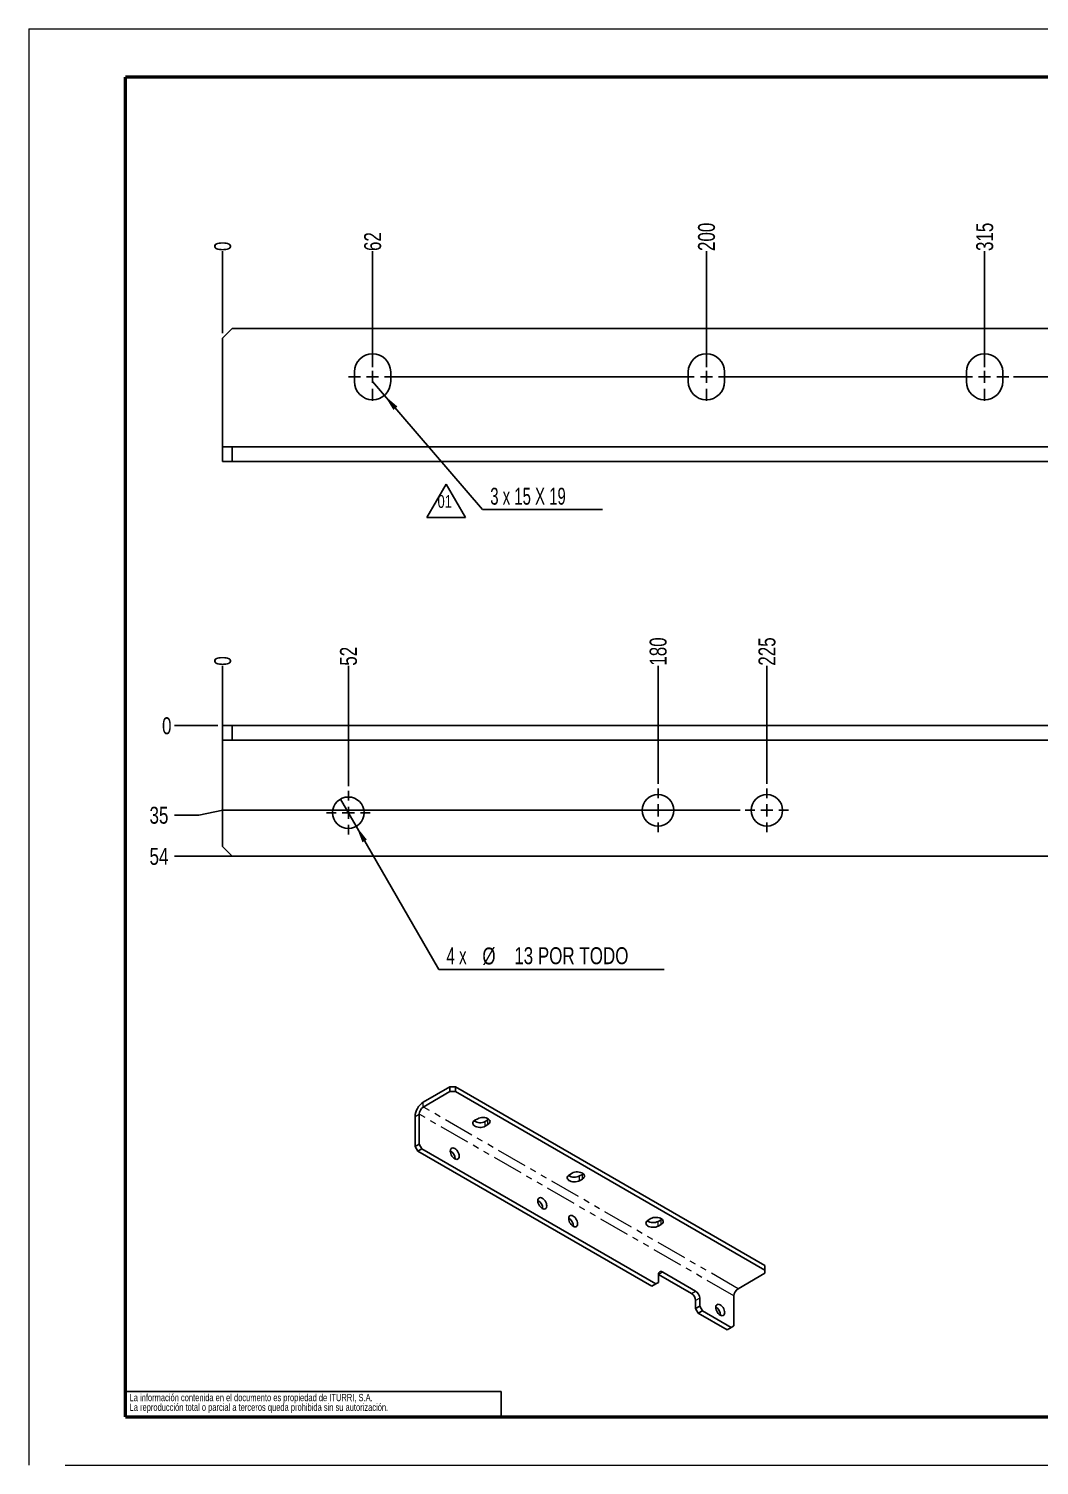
# Model space of a CAD drawing. Header units: millimetres. Extents: x 0 to 2826, y 0 to 813.
# Drawn here: x 0 to 208.9, y 0 to 297 of the extents above; entities that cross this region are included whole.
import ezdxf

# ---------------------------------------------------------------- set-up
doc = ezdxf.new("R2010")
doc.units = ezdxf.units.MM
doc.linetypes.add('PHANTOM', pattern=[12.7, 6.35, -1.27, 1.27, -1.27, 1.27, -1.27])
doc.layers.add('FORMATO', color=7, linetype='Continuous')
doc.layers.add('SLD-0', color=179, linetype='Continuous')
doc.styles.add('SLDTEXTSTYLE0', font='TXT', dxfattribs={"width": 0.75})
doc.styles.add('SLDTEXTSTYLE2', font='TXT', dxfattribs={"width": 0.666667})
doc.styles.add('SLDTEXTSTYLE3', font='TXT', dxfattribs={"width": 0.659091})
doc.dimstyles.new('SLDDIMSTYLE0', dxfattribs={"dimtxt": 3.5, "dimasz": 3.5, "dimexe": 0, "dimexo": 0.0625, "dimgap": 0.875, "dimtad": 0, "dimtih": 1, "dimtoh": 1, "dimdec": 0, "dimlfac": 2, "dimrnd": 1e-09, "dimdsep": 46, "dimtxsty": 'SLDTEXTSTYLE0', "dimblk1": 'NONE', "dimblk2": 'NONE', "dimsah": 1, "dimcen": 0.09, "dimadec": 0, "dimazin": 2, "dimtfac": 1, "dimtdec": 0, "dimtofl": 0, "dimtmove": 0, "dimatfit": 3, "dimldrblk": 'NONE', "dimfxl": 1, "dimfrac": 2, "dimtolj": 1, "dimtzin": 12, "dimarcsym": 0})
doc.dimstyles.new('SLDDIMSTYLE1', dxfattribs={"dimtxt": 3.5, "dimasz": 3.5, "dimexe": 0, "dimexo": 0.0625, "dimgap": 0.875, "dimtad": 0, "dimtih": 1, "dimtoh": 1, "dimdec": 1, "dimlfac": 2, "dimrnd": 1e-09, "dimzin": 12, "dimdsep": 46, "dimtxsty": 'SLDTEXTSTYLE0', "dimblk1": 'NONE', "dimblk2": 'NONE', "dimsah": 1, "dimcen": 0.09, "dimadec": 0, "dimazin": 3, "dimtfac": 1, "dimtdec": 1, "dimtofl": 0, "dimtmove": 0, "dimatfit": 3, "dimldrblk": 'NONE', "dimfxl": 1, "dimfrac": 2, "dimtolj": 1, "dimtzin": 12, "dimarcsym": 0})
doc.dimstyles.new('SLDDIMSTYLE2', dxfattribs={"dimtxt": 3.5, "dimasz": 3.5, "dimexe": 0, "dimexo": 0.0625, "dimgap": 0.875, "dimtad": 0, "dimtih": 1, "dimtoh": 1, "dimdec": 6, "dimlfac": 2, "dimrnd": 1e-09, "dimzin": 12, "dimdsep": 46, "dimtxsty": 'SLDTEXTSTYLE0', "dimblk1": 'NONE', "dimsah": 1, "dimcen": 0, "dimadec": 0, "dimazin": 3, "dimtfac": 1, "dimtdec": 1, "dimtmove": 0, "dimatfit": 3, "dimldrblk": 'NONE', "dimfxl": 1, "dimfrac": 2, "dimtolj": 1, "dimtzin": 12, "dimarcsym": 0})
doc.dimstyles.new('SLDDIMSTYLE4', dxfattribs={"dimtxt": 3.5, "dimasz": 3.5, "dimexe": 0, "dimexo": 0.0625, "dimgap": 0.875, "dimtad": 1, "dimdec": 1, "dimlfac": 2, "dimrnd": 1e-09, "dimzin": 12, "dimdsep": 46, "dimtxsty": 'SLDTEXTSTYLE0', "dimsah": 1, "dimcen": 0.09, "dimadec": 0, "dimazin": 3, "dimtfac": 1, "dimtdec": 1, "dimtofl": 0, "dimtmove": 0, "dimatfit": 3, "dimfxl": 1, "dimfrac": 2, "dimtolj": 1, "dimtzin": 12, "dimarcsym": 0})
doc.dimstyles.new('SLDDIMSTYLE5', dxfattribs={"dimtxt": 3.5, "dimasz": 3.5, "dimexe": 0, "dimexo": 0.0625, "dimgap": 0.875, "dimtad": 0, "dimtih": 1, "dimtoh": 1, "dimdec": 6, "dimlfac": 2, "dimrnd": 1e-09, "dimzin": 12, "dimdsep": 46, "dimtxsty": 'SLDTEXTSTYLE0', "dimsah": 1, "dimcen": 0, "dimadec": 0, "dimazin": 3, "dimtfac": 1, "dimtdec": 1, "dimtofl": 0, "dimtmove": 0, "dimatfit": 3, "dimfxl": 1, "dimfrac": 2, "dimtolj": 1, "dimtzin": 12, "dimarcsym": 0})

# ---------------------------------------------------------------- blocks, each defined once
blk = doc.blocks.new('SW_NOTE_0_5')
at = {"layer": 'SLD-0', "color": 0, "char_height": 1.5, "attachment_point": 1, "style": 'SLDTEXTSTYLE0'}
for s, insert in [('La información contenida en el documento es propiedad de ITURRI, S.A.', (0, 1.93)), ('La reproducción total o parcial a terceros queda prohibida sin su autorización.', (0, -0.07))]:
    blk.add_mtext(s, dxfattribs=dict(at, insert=insert))
blk = doc.blocks.new('SW_NOTE_0_10')
at = {"layer": 'SLD-0', "color": 0, "char_height": 1.5, "attachment_point": 1, "style": 'SLDTEXTSTYLE0'}
for s, insert in [('La información contenida en el documento es propiedad de ITURRI, S.A.', (0, 1.93)), ('La reproducción total o parcial a terceros queda prohibida sin su autorización.', (0, -0.07))]:
    blk.add_mtext(s, dxfattribs=dict(at, insert=insert))
blk = doc.blocks.new('_D')
at = {"layer": 'FORMATO', "transparency": 16777216}
blk.add_line((40.06, 150.91), (40.06, 165.31), dxfattribs=at)
at = {"layer": 'FORMATO', "transparency": 16777216, "insert": (38.33, 165.31), "char_height": 3.5, "attachment_point": 1, "rotation": 90, "style": 'SLDTEXTSTYLE0'}
blk.add_mtext('0', dxfattribs=at)
blk = doc.blocks.new('_None')
blk = doc.blocks.new('_D_1')
at = {"layer": 'FORMATO', "color": 7, "transparency": 16777216}
blk.add_line((66.06, 140.41), (66.06, 165.31), dxfattribs=at)
at = {"layer": 'FORMATO', "color": 7, "transparency": 16777216, "insert": (64.33, 165.31), "char_height": 3.5, "attachment_point": 1, "rotation": 90, "style": 'SLDTEXTSTYLE0'}
blk.add_mtext('52', dxfattribs=at)
blk = doc.blocks.new('_D_2')
at = {"layer": 'FORMATO', "color": 7, "transparency": 16777216}
blk.add_line((130.06, 140.91), (130.06, 165.31), dxfattribs=at)
at = {"layer": 'FORMATO', "color": 7, "transparency": 16777216, "insert": (128.33, 165.31), "char_height": 3.5, "attachment_point": 1, "rotation": 90, "style": 'SLDTEXTSTYLE0'}
blk.add_mtext('180', dxfattribs=at)
blk = doc.blocks.new('_D_3')
at = {"layer": 'FORMATO', "color": 7, "transparency": 16777216}
blk.add_line((152.56, 140.91), (152.56, 165.31), dxfattribs=at)
at = {"layer": 'FORMATO', "color": 7, "transparency": 16777216, "insert": (150.83, 165.31), "char_height": 3.5, "attachment_point": 1, "rotation": 90, "style": 'SLDTEXTSTYLE0'}
blk.add_mtext('225', dxfattribs=at)
blk = doc.blocks.new('_D_4')
at = {"layer": 'FORMATO', "color": 7, "transparency": 16777216}
blk.add_line((215.06, 133.91), (215.06, 165.31), dxfattribs=at)
at = {"layer": 'FORMATO', "color": 7, "transparency": 16777216, "insert": (213.33, 165.31), "char_height": 3.5, "attachment_point": 1, "rotation": 90, "style": 'SLDTEXTSTYLE0'}
blk.add_mtext('350', dxfattribs=at)
blk = doc.blocks.new('_D_5')
at = {"layer": 'FORMATO', "color": 7, "transparency": 16777216}
blk.add_line((245.06, 133.91), (245.06, 165.31), dxfattribs=at)
at = {"layer": 'FORMATO', "color": 7, "transparency": 16777216, "insert": (243.33, 165.31), "char_height": 3.5, "attachment_point": 1, "rotation": 90, "style": 'SLDTEXTSTYLE0'}
blk.add_mtext('410', dxfattribs=at)
blk = doc.blocks.new('_D_6')
at = {"layer": 'FORMATO', "color": 7, "transparency": 16777216}
blk.add_line((260.06, 138.41), (260.06, 165.31), dxfattribs=at)
at = {"layer": 'FORMATO', "color": 7, "transparency": 16777216, "insert": (258.33, 165.31), "char_height": 3.5, "attachment_point": 1, "rotation": 90, "style": 'SLDTEXTSTYLE0'}
blk.add_mtext('440', dxfattribs=at)
blk = doc.blocks.new('_D_7')
at = {"layer": 'FORMATO', "transparency": 16777216}
blk.add_line((39.06, 152.91), (30.13, 152.91), dxfattribs=at)
at = {"layer": 'FORMATO', "transparency": 16777216, "insert": (27.55, 154.64), "char_height": 3.5, "attachment_point": 1, "style": 'SLDTEXTSTYLE0'}
blk.add_mtext('0', dxfattribs=at)
blk = doc.blocks.new('_D_8')
at = {"layer": 'FORMATO', "color": 7, "transparency": 16777216}
for p, q in [((279.65, 135.91), (243.06, 135.91)), ((284.65, 134.43), (279.65, 135.91)), ((284.65, 134.43), (289.65, 134.43))]:
    blk.add_line(p, q, dxfattribs=at)
at = {"layer": 'FORMATO', "color": 7, "transparency": 16777216, "insert": (289.65, 136.17), "char_height": 3.5, "attachment_point": 1, "style": 'SLDTEXTSTYLE0'}
blk.add_mtext('34', dxfattribs=at)
blk = doc.blocks.new('_D_9')
at = {"layer": 'FORMATO', "color": 7, "transparency": 16777216}
for p, q in [((35.13, 134.41), (30.13, 134.41)), ((35.13, 134.41), (40.13, 135.41)), ((40.13, 135.41), (147.06, 135.41))]:
    blk.add_line(p, q, dxfattribs=at)
at = {"layer": 'FORMATO', "color": 7, "transparency": 16777216, "insert": (24.96, 136.14), "char_height": 3.5, "attachment_point": 1, "style": 'SLDTEXTSTYLE0'}
blk.add_mtext('35', dxfattribs=at)
blk = doc.blocks.new('_D_10')
at = {"layer": 'FORMATO', "color": 7, "transparency": 16777216}
for p, q in [((282.06, 132.91), (265.56, 132.91)), ((287.06, 125.91), (282.06, 132.91)), ((287.06, 125.91), (292.06, 125.91))]:
    blk.add_line(p, q, dxfattribs=at)
at = {"layer": 'FORMATO', "color": 7, "transparency": 16777216, "insert": (292.06, 127.64), "char_height": 3.5, "attachment_point": 1, "style": 'SLDTEXTSTYLE0'}
blk.add_mtext('40', dxfattribs=at)
blk = doc.blocks.new('_D_11')
at = {"layer": 'FORMATO', "color": 7, "transparency": 16777216}
blk.add_line((246.06, 125.91), (30.13, 125.91), dxfattribs=at)
at = {"layer": 'FORMATO', "color": 7, "transparency": 16777216, "insert": (24.96, 127.64), "char_height": 3.5, "attachment_point": 1, "style": 'SLDTEXTSTYLE0'}
blk.add_mtext('54', dxfattribs=at)
blk = doc.blocks.new('_D_12')
at = {"layer": 'FORMATO', "transparency": 16777216}
for p, q in [((64.44, 137.73), (67.69, 132.1)), ((67.69, 132.1), (84.76, 102.53)), ((84.76, 102.53), (131.3, 102.53))]:
    blk.add_line(p, q, dxfattribs=at)
blk.add_solid([(67.69, 132.1), (68.97, 128.8), (69.9, 129.33)], dxfattribs=at)
at = {"layer": 'FORMATO', "transparency": 16777216, "char_height": 3.5, "attachment_point": 1}
for s, insert, style in [('4 x', (86.34, 107.1), 'SLDTEXTSTYLE2'), ('%%c', (93.76, 107.04), 'SLDTEXTSTYLE0'), ('13 POR TODO', (100.35, 107.1), 'SLDTEXTSTYLE0')]:
    blk.add_mtext(s, dxfattribs=dict(at, insert=insert, style=style))
blk = doc.blocks.new('SW_CENTERMARKSYMBOL_0')
at = {"layer": 'FORMATO', "color": 0}
for p, q in [((0, 2.5), (0, 4.5)), ((-2.5, 0), (-4.5, 0)), ((0, 0), (-1.25, 0)), ((0, 0), (0, 1.25)), ((0, 0), (0, -1.25)), ((0, 0), (1.25, 0)), ((2.5, 0), (4.5, 0)), ((0, -2.5), (0, -4.5))]:
    blk.add_line(p, q, dxfattribs=at)
blk = doc.blocks.new('SW_CENTERMARKSYMBOL_1')
at = {"layer": 'FORMATO', "color": 0}
for p, q in [((0, 2.5), (0, 4.5)), ((-2.5, 0), (-4.5, 0)), ((0, 0), (-1.25, 0)), ((0, 0), (0, 1.25)), ((0, 0), (0, -1.25)), ((0, 0), (1.25, 0)), ((2.5, 0), (4.5, 0)), ((0, -2.5), (0, -4.5))]:
    blk.add_line(p, q, dxfattribs=at)
blk = doc.blocks.new('SW_CENTERMARKSYMBOL_2')
at = {"layer": 'FORMATO', "color": 0}
for p, q in [((0, 2.5), (0, 4.5)), ((-2.5, 0), (-4.5, 0)), ((0, 0), (-1.25, 0)), ((0, 0), (0, 1.25)), ((0, 0), (0, -1.25)), ((0, 0), (1.25, 0)), ((2.5, 0), (4.5, 0)), ((0, -2.5), (0, -4.5))]:
    blk.add_line(p, q, dxfattribs=at)
blk = doc.blocks.new('SW_NOTE_0')
at = {"layer": 'FORMATO', "color": 0, "insert": (0, 17.1), "char_height": 13.23, "attachment_point": 1, "style": 'SLDTEXTSTYLE0'}
blk.add_mtext('01', dxfattribs=at)
blk = doc.blocks.new('Simbolo rev1')
at = {"layer": 'FORMATO'}
for p, q in [((201.4, 1620.3), (181.4, 1585.7)), ((221.4, 1585.7), (201.4, 1620.3)), ((181.4, 1585.7), (221.4, 1585.7))]:
    blk.add_line(p, q, dxfattribs=at)
at = {"layer": 'FORMATO', "color": 7}
blk.add_blockref('SW_NOTE_0', (192.6, 1591.9), dxfattribs=at)
blk = doc.blocks.new('_D_15')
at = {"layer": 'FORMATO', "transparency": 16777216}
blk.add_line((40.06, 234.04), (40.06, 251.04), dxfattribs=at)
at = {"layer": 'FORMATO', "transparency": 16777216, "insert": (38.33, 251.04), "char_height": 3.5, "attachment_point": 1, "rotation": 90, "style": 'SLDTEXTSTYLE0'}
blk.add_mtext('0', dxfattribs=at)
blk = doc.blocks.new('_D_16')
at = {"layer": 'FORMATO', "color": 7, "transparency": 16777216}
blk.add_line((71.06, 227.04), (71.06, 251.04), dxfattribs=at)
at = {"layer": 'FORMATO', "color": 7, "transparency": 16777216, "insert": (69.33, 251.04), "char_height": 3.5, "attachment_point": 1, "rotation": 90, "style": 'SLDTEXTSTYLE0'}
blk.add_mtext('62', dxfattribs=at)
blk = doc.blocks.new('_D_17')
at = {"layer": 'FORMATO', "color": 7, "transparency": 16777216}
blk.add_line((140.06, 227.04), (140.06, 251.04), dxfattribs=at)
at = {"layer": 'FORMATO', "color": 7, "transparency": 16777216, "insert": (138.33, 251.04), "char_height": 3.5, "attachment_point": 1, "rotation": 90, "style": 'SLDTEXTSTYLE0'}
blk.add_mtext('200', dxfattribs=at)
blk = doc.blocks.new('_D_18')
at = {"layer": 'FORMATO', "color": 7, "transparency": 16777216}
blk.add_line((197.56, 227.04), (197.56, 251.04), dxfattribs=at)
at = {"layer": 'FORMATO', "color": 7, "transparency": 16777216, "insert": (195.83, 251.04), "char_height": 3.5, "attachment_point": 1, "rotation": 90, "style": 'SLDTEXTSTYLE0'}
blk.add_mtext('315', dxfattribs=at)
blk = doc.blocks.new('_D_19')
at = {"layer": 'FORMATO', "color": 7, "transparency": 16777216}
blk.add_line((270.06, 234.04), (270.06, 251.04), dxfattribs=at)
at = {"layer": 'FORMATO', "color": 7, "transparency": 16777216, "insert": (268.33, 251.04), "char_height": 3.5, "attachment_point": 1, "rotation": 90, "style": 'SLDTEXTSTYLE0'}
blk.add_mtext('460', dxfattribs=at)
blk = doc.blocks.new('_D_21')
at = {"layer": 'FORMATO', "transparency": 16777216}
for p, q in [((71.06, 224.04), (73.51, 221.2)), ((73.51, 221.2), (93.8, 197.59)), ((93.8, 197.59), (118.58, 197.59))]:
    blk.add_line(p, q, dxfattribs=at)
blk.add_solid([(73.51, 221.2), (75.38, 218.19), (76.2, 218.89)], dxfattribs=at)
at = {"layer": 'FORMATO', "transparency": 16777216, "insert": (95.39, 202.1), "char_height": 3.5, "attachment_point": 1, "style": 'SLDTEXTSTYLE3'}
blk.add_mtext('3 x 15 X 19', dxfattribs=at)
blk = doc.blocks.new('_D_22')
at = {"layer": 'FORMATO', "color": 7, "transparency": 16777216}
for p, q in [((269.06, 235.04), (282.42, 235.04)), ((281.42, 235.04), (281.42, 225.04)), ((203.56, 225.04), (282.42, 225.04))]:
    blk.add_line(p, q, dxfattribs=at)
for points in [[(281.42, 235.04), (280.88, 231.54), (281.96, 231.54)], [(281.42, 225.04), (281.96, 228.54), (280.88, 228.54)]]:
    blk.add_solid(points, dxfattribs=at)
at = {"layer": 'FORMATO', "color": 7, "transparency": 16777216, "insert": (276.91, 227.63), "char_height": 3.5, "attachment_point": 1, "rotation": 90, "style": 'SLDTEXTSTYLE0'}
blk.add_mtext('20', dxfattribs=at)
blk = doc.blocks.new('SW_CENTERMARKSYMBOL_4')
at = {"layer": 'FORMATO', "color": 0}
for p, q in [((0, 2.5), (0, 5)), ((69, 2.5), (69, 5)), ((126.5, 2.5), (126.5, 5)), ((-2.5, 0), (-5, 0)), ((0, 0), (-1.25, 0)), ((0, 0), (0, 1.25)), ((0, 0), (0, -1.25)), ((0, 0), (1.25, 0)), ((2.5, 0), (5, 0)), ((2.5, 0), (66.5, 0)), ((69, 0), (69, 1.25)), ((71.5, 0), (124, 0)), ((124, 0), (121.5, 0)), ((126.5, 0), (125.25, 0)), ((126.5, 0), (126.5, 1.25)), ((126.5, 0), (126.5, -1.25)), ((126.5, 0), (127.75, 0)), ((129, 0), (131.5, 0)), ((0, -2.5), (0, -5)), ((66.5, 0), (64, 0)), ((69, 0), (67.75, 0)), ((69, 0), (69, -1.25)), ((69, 0), (70.25, 0)), ((69, -2.5), (69, -5)), ((71.5, 0), (74, 0)), ((126.5, -2.5), (126.5, -5))]:
    blk.add_line(p, q, dxfattribs=at)

msp = doc.modelspace()

# ---------------------------------------------------------------- linework, layer by layer
at = {"color": 7, "linetype": 'Continuous', "lineweight": 18}
for p, q in [((0, 297), (420, 297)), ((0, 297), (0, -0.00134922)), ((7.53061837, 0), (420, 0))]:
    msp.add_line(p, q, dxfattribs=at)
at = {"color": 7, "linetype": 'Continuous', "lineweight": 50}
for p, q in [((410, 287), (20, 287)), ((20, 10), (20, 287)), ((20, 10), (410, 10))]:
    msp.add_line(p, q, dxfattribs=at)
at = {"color": 7, "linetype": 'Continuous', "lineweight": 25}
for p, q in [((42.06075128, 235.04040435), (40.06075128, 233.04040435)), ((42.06075128, 235.04040435), (268.06075128, 235.04040435)), ((40.06075128, 213.54040435), (40.06075128, 233.04040435)), ((67.31075128, 226.04040435), (67.31075128, 224.04040435)), ((74.81075128, 224.04040435), (74.81075128, 226.04040435)), ((136.31075128, 226.04040435), (136.31075128, 224.04040435)), ((143.81075128, 224.04040435), (143.81075128, 226.04040435)), ((193.81075128, 226.04040435), (193.81075128, 224.04040435)), ((201.31075128, 224.04040435), (201.31075128, 226.04040435)), ((40.06075128, 213.54040435), (40.06075128, 210.54040435)), ((40.06075128, 207.54040435), (40.06075128, 210.54040435)), ((40.06075128, 210.54040435), (42.06075128, 210.54040435)), ((42.06075128, 210.54040435), (42.06075128, 207.54040435)), ((42.06075128, 210.54040435), (213.06075128, 210.54040435)), ((42.06075128, 207.54040435), (40.06075128, 207.54040435)), ((42.06075128, 207.54040435), (213.06075128, 207.54040435)), ((40.06075128, 149.91117713), (40.06075128, 152.91117713)), ((40.06075128, 152.91117713), (42.06075128, 152.91117713)), ((42.06075128, 152.91117713), (42.06075128, 149.91117713)), ((42.06075128, 152.91117713), (268.06075128, 152.91117713)), ((42.06075128, 149.91117713), (40.06075128, 149.91117713)), ((40.06075128, 149.91117713), (40.06075128, 146.91117713)), ((42.06075128, 149.91117713), (268.06075128, 149.91117713)), ((40.06075128, 146.91117713), (40.06075128, 127.91117713)), ((40.06075128, 127.91117713), (42.06075128, 125.91117713)), ((42.06075128, 125.91117713), (213.06075128, 125.91117713)), ((81.54420804, 75.04441266), (87.05964093, 78.22840429)), ((81.54420804, 74.06456368), (87.05964093, 77.24855532)), ((87.05964093, 77.24855532), (87.05964093, 78.22840429)), ((87.05964093, 78.22840429), (88.19101178, 78.22840429)), ((88.19101178, 77.24855532), (87.05964093, 77.24855532)), ((88.19101178, 78.22840429), (88.19101178, 77.24855532)), ((88.19101178, 78.22840429), (152.1134648, 41.32675764)), ((88.19101178, 77.24855532), (152.1134648, 40.34690866)), ((79.84715176, 72.10502497), (79.84715176, 65.8993148)), ((80.6956799, 72.59486984), (80.6956799, 66.38915967)), ((92.78720586, 71.65615975), (92.22152044, 71.32959651)), ((94.9085262, 71.41139656), (94.34284078, 71.08483331)), ((95.0847031, 71.53377816), (94.9085262, 71.41139656)), ((94.34284078, 70.10498434), (94.9085262, 70.43154758)), ((79.84715176, 65.8993148), (80.6956799, 66.38915967)), ((80.41283719, 64.91951891), (79.84715176, 65.8993148)), ((81.26136533, 65.40936378), (80.41283719, 64.91951891)), ((80.6956799, 66.38915967), (81.26136533, 65.40936378)), ((81.26136533, 65.40936378), (129.62746916, 37.48820635)), ((80.41283719, 64.91951891), (128.77894102, 36.99836148)), ((112.30335302, 60.38972781), (111.7376676, 60.06316456)), ((114.42467336, 60.14496462), (113.85898794, 59.81840137)), ((114.60085026, 60.26734621), (114.42467336, 60.14496462)), ((113.85898794, 58.8385524), (114.42467336, 59.16511564)), ((128.56680899, 51.00103452), (128.00112356, 50.67447128)), ((130.68812933, 50.75627133), (130.12244391, 50.42970808)), ((130.86430622, 50.87865293), (130.68812933, 50.75627133)), ((130.12244391, 49.44985911), (130.68812933, 49.77642236)), ((136.98137968, 35.52935768), (130.19315458, 39.44811662)), ((130.19315458, 39.44795738), (130.19315458, 37.81487576)), ((137.82990782, 36.01920255), (131.04168272, 39.93796149)), ((152.1134648, 39.69378217), (146.59803191, 36.50979054)), ((152.1134648, 40.34690866), (152.1134648, 41.32675764)), ((152.1134648, 39.69378217), (152.1134648, 40.34690866)), ((128.77894102, 36.99836148), (129.62746916, 37.48820635)), ((129.62746916, 37.48820635), (130.19315458, 37.81487576)), ((137.82990782, 32.42658222), (137.82990782, 34.05966384)), ((137.82990782, 32.42658222), (138.67843596, 32.91642709)), ((138.67843596, 32.91642709), (138.67843596, 34.54950871)), ((138.67843596, 32.91642709), (139.24412138, 31.93663119)), ((145.74950377, 28.83438653), (145.74950377, 35.0400967)), ((138.39559325, 31.44678632), (137.82990782, 32.42658222)), ((139.24412138, 31.93663119), (138.39559325, 31.44678632)), ((138.39559325, 31.44678632), (144.33529021, 28.01787225)), ((139.24412138, 31.93663119), (145.18381835, 28.50771712)), ((144.33529021, 28.01787225), (145.18381835, 28.50771712)), ((145.18381835, 28.50771712), (145.74950377, 28.83438653))]:
    msp.add_line(p, q, dxfattribs=at)
at = {"color": 8, "linetype": 'PHANTOM', "lineweight": 18}
for p, q in [((81.54420804, 74.06456368), (81.54420804, 75.04441266)), ((79.84715176, 72.10502497), (80.6956799, 72.59486984)), ((145.74950377, 35.0400967), (80.6956799, 72.59486984)), ((146.59803191, 36.50979054), (81.54420804, 74.06456368)), ((94.9085262, 70.43154758), (94.9085262, 71.41139656)), ((94.34284078, 70.10498434), (94.34284078, 71.08483331)), ((113.85898794, 58.8385524), (113.85898794, 59.81840137)), ((114.42467336, 59.16511564), (114.42467336, 60.14496462)), ((130.68812933, 49.77642236), (130.68812933, 50.75627133)), ((130.12244391, 49.44985911), (130.12244391, 50.42970808)), ((131.04168272, 39.93796149), (130.19315458, 39.44811662)), ((136.98137968, 35.52935768), (137.82990782, 36.01920255)), ((138.67843596, 34.54950871), (137.82990782, 34.05966384))]:
    msp.add_line(p, q, dxfattribs=at)
at = {"color": 7, "linetype": 'Continuous', "lineweight": 25, "flags": 128}
for points in [[(92.22152044, 71.32959651), (92.02417476, 71.18891056), (91.88180997, 71.02761254), (91.8006481, 70.85275197), (91.7842363, 70.67197107), (91.83329187, 70.49317084), (91.94567082, 70.32416572), (92.11646166, 70.17234203), (92.33820002, 70.0443352), (92.60119486, 69.94573975), (92.89395204, 69.88086476), (93.20367667, 69.85254558), (93.5168323, 69.86201991), (93.81973253, 69.90887366), (94.09913916, 69.9910591), (94.34284078, 70.10498434)], [(94.9085262, 70.43154758), (95.10587188, 70.57223353), (95.24823667, 70.73353155), (95.32939854, 70.90839213), (95.34581033, 71.08917302), (95.29675477, 71.26797325), (95.18437582, 71.43697837), (95.01358497, 71.58880206), (94.79184662, 71.71680889), (94.52885178, 71.81540435), (94.2360946, 71.88027933), (93.92636997, 71.90859851), (93.61321433, 71.89912418), (93.31031411, 71.85227043), (93.03090748, 71.77008499), (92.78720586, 71.65615975)], [(88.96882924, 63.89948649), (88.94578201, 64.14899803), (88.87779598, 64.41260779), (88.76828027, 64.67709728), (88.62272645, 64.92920388), (88.4484332, 65.15628594), (88.25414031, 65.34695659), (88.04959043, 65.49165482), (87.84504055, 65.58312485), (87.65074765, 65.61678), (87.4764544, 65.59093266), (87.33090058, 65.50687891), (87.22138487, 65.36883357), (87.15339885, 65.1837188), (87.13035161, 64.96081703), (87.15339885, 64.7113055), (87.22138487, 64.44769574), (87.33090058, 64.18320625), (87.4764544, 63.93109964), (87.65074765, 63.70401759), (87.84504055, 63.51334694), (88.04959043, 63.36864871), (88.25414031, 63.27717867), (88.4484332, 63.24352352), (88.62272645, 63.26937087), (88.76828027, 63.35342462), (88.87779598, 63.49146996), (88.94578201, 63.67658472), (88.96882924, 63.89948649)], [(111.7376676, 60.06316456), (111.54032192, 59.92247861), (111.39795713, 59.7611806), (111.31679526, 59.58632002), (111.30038347, 59.40553912), (111.34943903, 59.2267389), (111.46181798, 59.05773378), (111.63260883, 58.90591009), (111.85434718, 58.77790326), (112.11734202, 58.6793078), (112.4100992, 58.61443281), (112.71982383, 58.58611364), (113.03297947, 58.59558797), (113.33587969, 58.64244172), (113.61528632, 58.72462716), (113.85898794, 58.8385524)], [(114.42467336, 59.16511564), (114.62201904, 59.30580159), (114.76438383, 59.4670996), (114.8455457, 59.64196018), (114.86195749, 59.82274108), (114.81290193, 60.00154131), (114.70052298, 60.17054643), (114.52973213, 60.32237012), (114.30799378, 60.45037695), (114.04499894, 60.5489724), (113.75224176, 60.61384739), (113.44251713, 60.64216656), (113.1293615, 60.63269224), (112.82646127, 60.58583849), (112.54705464, 60.50365305), (112.30335302, 60.38972781)], [(107.07076284, 53.61277082), (107.0477156, 53.86228236), (106.97972958, 54.12589212), (106.87021387, 54.39038161), (106.72466005, 54.64248821), (106.5503668, 54.86957027), (106.3560739, 55.06024092), (106.15152402, 55.20493915), (105.94697414, 55.29640918), (105.75268125, 55.33006433), (105.578388, 55.30421699), (105.43283418, 55.22016324), (105.32331847, 55.0821179), (105.25533245, 54.89700313), (105.23228521, 54.67410137), (105.25533245, 54.42458983), (105.32331847, 54.16098007), (105.43283418, 53.89649058), (105.578388, 53.64438397), (105.75268125, 53.41730192), (105.94697414, 53.22663127), (106.15152402, 53.08193304), (106.3560739, 52.990463), (106.5503668, 52.95680785), (106.72466005, 52.9826552), (106.87021387, 53.06670895), (106.97972958, 53.20475429), (107.0477156, 53.38986906), (107.07076284, 53.61277082)], [(113.43472387, 49.93893432), (113.41167663, 50.18844585), (113.34369061, 50.45205561), (113.2341749, 50.7165451), (113.08862108, 50.96865171), (112.91432783, 51.19573376), (112.72003493, 51.38640442), (112.51548506, 51.53110265), (112.31093518, 51.62257268), (112.11664228, 51.65622783), (111.94234903, 51.63038048), (111.79679521, 51.54632674), (111.6872795, 51.40828139), (111.61929348, 51.22316663), (111.59624624, 51.00026486), (111.61929348, 50.75075333), (111.6872795, 50.48714357), (111.79679521, 50.22265408), (111.94234903, 49.97054747), (112.11664228, 49.74346542), (112.31093518, 49.55279476), (112.51548506, 49.40809653), (112.72003493, 49.3166265), (112.91432783, 49.28297135), (113.08862108, 49.3088187), (113.2341749, 49.39287244), (113.34369061, 49.53091779), (113.41167663, 49.71603255), (113.43472387, 49.93893432)], [(128.00112356, 50.67447128), (127.80377788, 50.53378533), (127.6614131, 50.37248731), (127.58025122, 50.19762674), (127.56383943, 50.01684584), (127.612895, 49.83804561), (127.72527395, 49.66904049), (127.89606479, 49.5172168), (128.11780315, 49.38920997), (128.38079799, 49.29061452), (128.67355517, 49.22573953), (128.9832798, 49.19742036), (129.29643543, 49.20689468), (129.59933566, 49.25374843), (129.87874229, 49.33593387), (130.12244391, 49.44985911)], [(130.68812933, 49.77642236), (130.88547501, 49.91710831), (131.0278398, 50.07840632), (131.10900167, 50.2532669), (131.12541346, 50.4340478), (131.0763579, 50.61284802), (130.96397895, 50.78185314), (130.7931881, 50.93367683), (130.57144975, 51.06168366), (130.30845491, 51.16027912), (130.01569773, 51.2251541), (129.70597309, 51.25347328), (129.39281746, 51.24399895), (129.08991724, 51.1971452), (128.81051061, 51.11495976), (128.56680899, 51.00103452)], [(143.84031546, 31.5696191), (143.81726823, 31.81913064), (143.7492822, 32.0827404), (143.63976649, 32.34722989), (143.49421267, 32.5993365), (143.31991942, 32.82641855), (143.12562653, 33.0170892), (142.92107665, 33.16178743), (142.71652677, 33.25325746), (142.52223387, 33.28691261), (142.34794062, 33.26106527), (142.2023868, 33.17701152), (142.09287109, 33.03896618), (142.02488507, 32.85385141), (142.00183783, 32.63094965), (142.02488507, 32.38143811), (142.09287109, 32.11782835), (142.2023868, 31.85333886), (142.34794062, 31.60123225), (142.52223387, 31.3741502), (142.71652677, 31.18347955), (142.92107665, 31.03878132), (143.12562653, 30.94731128), (143.31991942, 30.91365614), (143.49421267, 30.93950348), (143.63976649, 31.02355723), (143.7492822, 31.16160257), (143.81726823, 31.34671734), (143.84031546, 31.5696191)]]:
    msp.add_lwpolyline(points, dxfattribs=at)
at = {"color": 7, "linetype": 'Continuous', "lineweight": 25}
for centre in [(66.06075128, 134.91117713), (130.06075128, 135.41117713), (152.56075128, 135.41117713)]:
    msp.add_circle(centre, 3.25, dxfattribs=at)
for centre, radius, start, end in [((71.06075128, 226.04040435), 3.75, 0, 180), ((140.06075128, 226.04040435), 3.75, 0, 180), ((197.56075128, 226.04040435), 3.75, 0, 180), ((71.06075128, 224.04040435), 3.75, 180, 0), ((140.06075128, 224.04040435), 3.75, 180, 0), ((197.56075128, 224.04040435), 3.75, 180, 0), ((83.51609824, 71.94634952), 3.67237609, 122.4763978922, 177.5236019622), ((82.53793922, 72.51103682), 1.84416577, 122.60547834, 177.3945215143), ((93.29288927, 73.0007645), 2.18476325, 235.1785450943, 298.7232292222), ((86.19469831, 63.35934534), 1.92325193, 359.1918403454, 60.8027831219), ((112.80903643, 61.73433256), 2.18476325, 235.1785450943, 298.7232292222), ((104.29663191, 53.07262967), 1.92325193, 359.1918403456, 60.8027831217), ((110.66059294, 49.39879317), 1.92325193, 359.1918403456, 60.8027831217), ((129.0724924, 52.34563927), 2.18476325, 235.1785450943, 298.7232292222), ((130.71044383, 39.53187002), 0.52405104, 50.7967147643, 189.2140369905), ((136.83617664, 34.46567569), 1.84416577, 2.6054784857, 57.39452166), ((147.59176309, 34.95626367), 1.84416577, 122.60547834, 177.3945215143), ((135.9876485, 33.97583082), 1.84416577, 2.6054784857, 57.39452166), ((141.06618453, 31.02947795), 1.92325193, 359.1918403448, 60.8027831224)]:
    msp.add_arc(centre, radius, start, end, dxfattribs=at)
at = {"layer": 'SLD-0'}
for p, q in [((20.00221813, 15.24515472), (97.62867325, 15.24515472)), ((97.62867325, 15.24515472), (97.62867325, 10))]:
    msp.add_line(p, q, dxfattribs=at)

# ---------------------------------------------------------------- block references
at = {"color": 7, "linetype": 'Continuous', "xscale": 0.2, "yscale": 0.2, "zscale": 0.2}
msp.add_blockref('Simbolo rev1', (45.97736697, -121.20497019), dxfattribs=at)
at = {"layer": 'FORMATO', "color": 7}
for name, p in [('SW_CENTERMARKSYMBOL_4', (71.06075128, 225.04040435)), ('SW_CENTERMARKSYMBOL_1', (130.06075128, 135.41117713)), ('SW_CENTERMARKSYMBOL_0', (152.56075128, 135.41117713)), ('SW_CENTERMARKSYMBOL_2', (66.06075128, 134.91117713))]:
    msp.add_blockref(name, p, dxfattribs=at)
at = {"layer": 'SLD-0'}
for name in ['SW_NOTE_0_5', 'SW_NOTE_0_10']:
    msp.add_blockref(name, (20.83783391, 12.81920449), dxfattribs=at)

# ---------------------------------------------------------------- dimensions: what is measured, and where the dimension line sits
at = {"layer": 'FORMATO', "color": 7}
for feature_location, offset, dtype, origin, picture, middle in [((140.06075128, 226.04040435), (0, 25), 1, (40.06075128, 233.04040435), '_D_17', (140.06075128, 254.91957103)), ((197.56075128, 226.04040435), (0, 25), 1, (40.06075128, 233.04040435), '_D_18', (197.56075128, 254.91957103)), ((270.06075128, 233.04040435), (0, 18), 1, (40.06075128, 233.04040435), '_D_19', (270.06075128, 254.91957103)), ((71.06075128, 226.04040435), (0, 25), 1, (40.06075128, 233.04040435), '_D_16', (71.06075128, 253.62651555)), ((130.06075128, 139.91117713), (0, 25.4030715), 1, (40.06075128, 149.91117713), '_D_2', (130.06075128, 169.1934153)), ((152.56075128, 139.91117713), (0, 25.4030715), 1, (40.06075128, 149.91117713), '_D_3', (152.56075128, 169.1934153)), ((215.06075128, 132.91117713), (0, 32.4030715), 1, (40.06075128, 149.91117713), '_D_4', (215.06075128, 169.1934153)), ((245.06075128, 132.91117713), (0, 32.4030715), 1, (40.06075128, 149.91117713), '_D_5', (245.06075128, 169.1934153)), ((260.06075128, 137.41117713), (0, 27.9030715), 1, (40.06075128, 149.91117713), '_D_6', (260.06075128, 169.1934153)), ((66.06075128, 139.41117713), (0, 25.9030715), 1, (40.06075128, 149.91117713), '_D_1', (66.06075128, 167.90035982)), ((148.06075128, 135.41117713), (-117.92721213, -1), 0, (40.06075128, 152.91117713), '_D_9', (27.54742796, 134.41117713)), ((247.06075128, 125.91117713), (-216.92721213, 0), 0, (40.06075128, 152.91117713), '_D_11', (27.54742796, 125.91117713)), ((242.06075128, 135.91117713), (47.58850184, -1.47965564), 0, (40.06075128, 152.91117713), '_D_8', (292.23536432, 134.43152149)), ((264.56075128, 132.91117713), (27.5, -7), 0, (40.06075128, 152.91117713), '_D_10', (294.64686248, 125.91117713))]:
    dim = msp.add_ordinate_dim(feature_location=feature_location, offset=offset, dtype=dtype, origin=origin, dimstyle='SLDDIMSTYLE1', dxfattribs=at)
    dim.commit()
    dim.dimension.update_dxf_attribs({"geometry": picture, "text_midpoint": middle})
at = {"layer": 'FORMATO'}
for feature_location, offset, dtype, origin, picture, middle in [((40.0607512837, 233.0404043546), (0, 18), 1, (40.0607512837, 233.0404043546), '_D_15', (40.0607512837, 252.3334599513)), ((40.0607512837, 149.9111771309), (0, 15.4030714982), 1, (40.0607512837, 149.9111771309), '_D', (40.0607512837, 166.6073042259)), ((40.0607512837, 152.9111771309), (-9.9272121256, 0), 0, (40.0607512837, 152.9111771309), '_D_7', (28.8404835613, 152.9111771309))]:
    dim = msp.add_ordinate_dim(feature_location=feature_location, offset=offset, dtype=dtype, origin=origin, dimstyle='SLDDIMSTYLE0', dxfattribs=at)
    dim.commit()
    dim.dimension.update_dxf_attribs({"geometry": picture, "text_midpoint": middle})
at = {"layer": 'FORMATO', "color": 7}
dim = msp.add_linear_dim(base=(281.4173518, 225.04040435), p1=(268.06075128, 235.04040435), p2=(202.56075128, 225.04040435), angle=90, dimstyle='SLDDIMSTYLE4', dxfattribs=at)
dim.commit()
dim.dimension.update_dxf_attribs({"geometry": '_D_22', "text_midpoint": (281.4173518, 230.21862098), "dimtype": 160})
at = {"layer": 'FORMATO'}
dim = msp.add_radius_dim(center=(71.06075128, 224.04040435), mpoint=(73.50565815, 221.19700315), text='3 x <> X 19\\P', dimstyle='SLDDIMSTYLE5', override={"dimpost": '<>'}, dxfattribs=at)
dim.commit()
dim.dimension.update_dxf_attribs({"geometry": '_D_21', "text_midpoint": (106.98331967, 200.37061392), "dimtype": 164})
dim = msp.add_diameter_dim_2p(p1=(64.43575128, 137.72575969), p2=(67.68575128, 132.09659457), text='4 x <> POR TODO\\P', dimstyle='SLDDIMSTYLE2', dxfattribs=at)
dim.commit()
dim.dimension.update_dxf_attribs({"geometry": '_D_12', "text_midpoint": (108.82251568, 105.33635122), "dimtype": 163})

doc.saveas('drawing.dxf')
